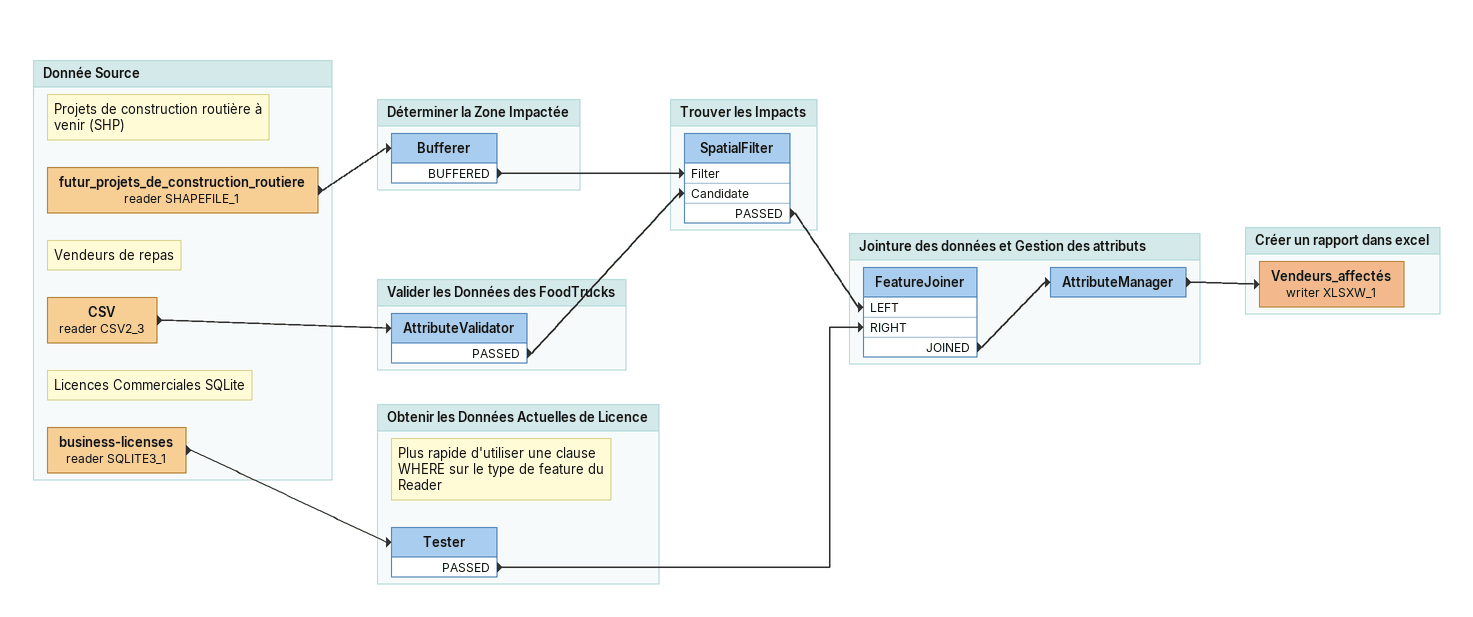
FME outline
Bookmark: Donnée Source
Note: Projets de construction routière à venir (SHP)
futur_projets_de_construction_routiere (reader SHAPEFILE_1)
    -> Bufferer
Note: Vendeurs de repas
CSV (reader CSV2_3)
    -> AttributeValidator
Note: Licences Commerciales SQLite
business-licenses (reader SQLITE3_1)
    -> Tester

Bookmark: Déterminer la Zone Impactée
Bufferer
    BUFFERED -> SpatialFilter [Filter]

Bookmark: Valider les Données des FoodTrucks
AttributeValidator
    PASSED -> SpatialFilter [Candidate]

Bookmark: Trouver les Impacts
SpatialFilter
    PASSED -> FeatureJoiner [LEFT]

Bookmark: Obtenir les Données Actuelles de Licence
Note: Plus rapide d'utiliser une clause WHERE sur le type de feature du Reader
Tester
    PASSED -> FeatureJoiner [RIGHT]

Bookmark: Jointure des données et Gestion des attributs
FeatureJoiner
    JOINED -> AttributeManager
AttributeManager
    -> Vendeurs_affectés (writer XLSXW_1)

Bookmark: Créer un rapport dans excel
Vendeurs_affectés (writer XLSXW_1)
